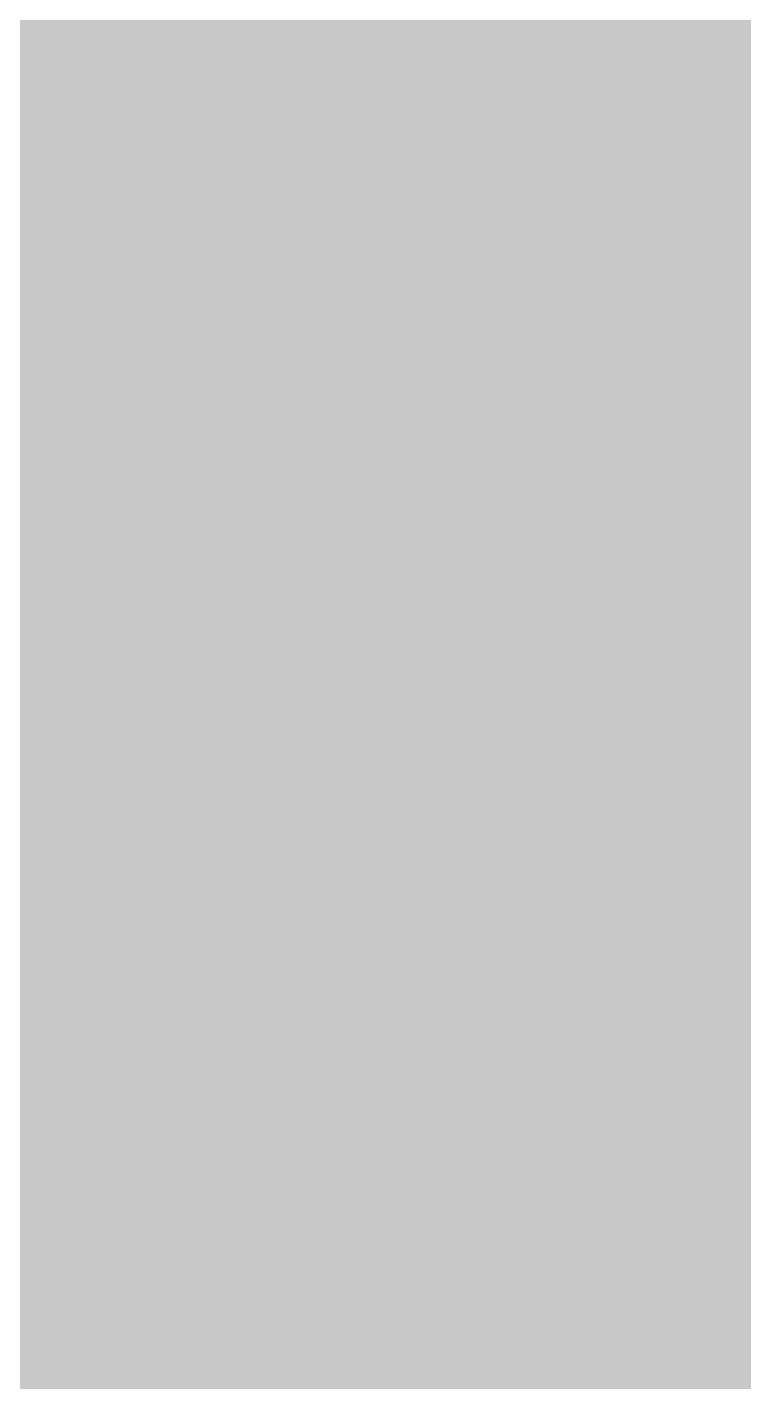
# Model space of a CAD drawing. Header units: millimetres. Extents: x -0.5 to 77.7, y -66.2 to -6.
# Drawn here: x 49.8335 to 49.9556, y -22.9742 to -22.7433 of the extents above; entities that cross this region are included whole.
import ezdxf

# ---------------------------------------------------------------- set-up
doc = ezdxf.new("R2010")
doc.units = ezdxf.units.MM
doc.header["$MEASUREMENT"] = 0
for name, color, linetype, true_color in [('Inner1', 7, 'Continuous', 0x999966), ('Inner2', 7, 'Continuous', 0x008000), ('Top-Silkscreen-Layer', 7, 'Continuous', 0xffcc00)]:
    doc.layers.add(name, color=color, linetype=linetype, true_color=true_color)

msp = doc.modelspace()

# ---------------------------------------------------------------- hatches: boundary and pattern name
at = {"layer": 'Inner1'}
msp.add_hatch(color=256, dxfattribs=at).paths.add_polyline_path([(77.23901, -6.45415), (77.23901, -65.68199), (-0.02286, -65.68199), (-0.02286, -6.45415)])
at = {"layer": 'Top-Silkscreen-Layer'}
for points in [[(49.79844, -22.77949), (49.80038, -22.8233), (49.8631, -22.8001), (49.85274, -22.77794), (49.84237, -22.76283), (49.82558, -22.76283), (49.80878, -22.76283)], [(49.90576, -22.77968), (49.89784, -22.79724), (49.90576, -22.81479), (49.91367, -22.83234), (49.92698, -22.83056), (49.94794, -22.813), (49.9556, -22.79724), (49.94794, -22.78147), (49.92698, -22.76392), (49.91367, -22.76213)], [(49.81424, -22.87562), (49.80037, -22.89524), (49.79284, -22.91192), (49.80029, -22.92843), (49.85269, -22.93073), (49.85846, -22.91621), (49.85289, -22.89686), (49.84062, -22.87752), (49.82726, -22.8751)], [(49.91048, -22.89487), (49.91607, -22.93873), (49.9481, -22.91561)]]:
    msp.add_hatch(color=256, dxfattribs=at).paths.add_polyline_path(points)

# ---------------------------------------------------------------- linework, layer by layer
at = {"layer": 'Inner2', "const_width": 0.4}
msp.add_lwpolyline([(37.46507, -22.98705), (51.6891, -22.98705)], dxfattribs=at)
at = {"layer": 'Top-Silkscreen-Layer', "const_width": 0.254}
for points in [[(50.00608, -22.5535), (50.03123, -22.60353), (50.03514, -22.54472)], [(49.90323, -22.66515), (49.89267, -22.68216), (49.90051, -22.69955), (49.90836, -22.71695), (49.92555, -22.71695), (49.94792, -22.70586)], [(49.6081, -22.64639), (49.5881, -22.68923), (49.5881, -22.71093), (49.60285, -22.71968), (49.6707, -22.67143)], [(49.79537, -22.65648), (49.8256, -22.72842), (49.8681, -22.68273), (49.8256, -22.64241)], [(50.01003, -22.6684), (50.00195, -22.68255), (50.01003, -22.6967), (50.01812, -22.71084), (50.02912, -22.70617), (50.04533, -22.67307), (50.02912, -22.65892), (50.01812, -22.65426)], [(49.90576, -22.77968), (49.89784, -22.79724), (49.90576, -22.81479), (49.91367, -22.83234), (49.92698, -22.83056), (49.94794, -22.813), (49.9556, -22.79724), (49.94794, -22.78147), (49.92698, -22.76392), (49.91367, -22.76213)], [(49.79844, -22.77949), (49.80038, -22.8233), (49.8631, -22.8001), (49.85274, -22.77794), (49.84237, -22.76283), (49.82558, -22.76283), (49.80878, -22.76283)], [(49.91048, -22.89487), (49.91607, -22.93873), (49.9481, -22.91561)], [(49.81424, -22.87562), (49.80037, -22.89524), (49.79284, -22.91192), (49.80029, -22.92843), (49.85269, -22.93073), (49.85846, -22.91621), (49.85289, -22.89686), (49.84062, -22.87752), (49.82726, -22.8751)], [(50.10617, -23.00634), (50.10589, -23.04827), (50.14977, -23.02549)], [(49.80568, -23.00923), (49.7977, -23.02694), (49.80422, -23.04254), (49.81073, -23.05815), (49.82805, -23.05815), (49.84536, -23.05815), (49.85031, -23.04199), (49.85527, -23.02583), (49.84778, -23.01045), (49.82698, -22.99329), (49.81367, -22.99151)], [(49.9081, -23.01514), (49.90275, -23.02661), (49.9081, -23.03808), (49.9481, -23.02756)], [(49.70038, -23.11523), (49.7281, -23.18144), (49.7681, -23.1424)]]:
    msp.add_lwpolyline(points, close=True, dxfattribs=at)
for points in [[(49.8956, -22.55066), (49.92844, -22.608), (49.95372, -22.54502)], [(49.70128, -23.0606), (49.75487, -23.05842), (49.7681, -23.04436), (49.7681, -23.02422), (49.7681, -23.00408), (49.75027, -22.99019), (49.73244, -22.97629), (49.75095, -22.95567), (49.76946, -22.93505), (49.76946, -22.91108), (49.74547, -22.86879), (49.73698, -22.86293), (49.75553, -22.83748), (49.77407, -22.81203), (49.7712, -22.79174), (49.74556, -22.75417), (49.73716, -22.74838), (49.75513, -22.72652), (49.7731, -22.70467), (49.7731, -22.68214), (49.76235, -22.64728), (49.7516, -22.63495), (49.75739, -22.62578), (49.76915, -22.60227), (49.77588, -22.58639), (49.79584, -22.60503)], [(49.6933, -22.61979), (49.7035, -22.63622), (49.6933, -22.64791)], [(49.70002, -22.94919), (49.71466, -22.97066), (49.71776, -22.98064), (49.70293, -22.98944)]]:
    msp.add_lwpolyline(points, dxfattribs=at)

doc.saveas('drawing.dxf')
